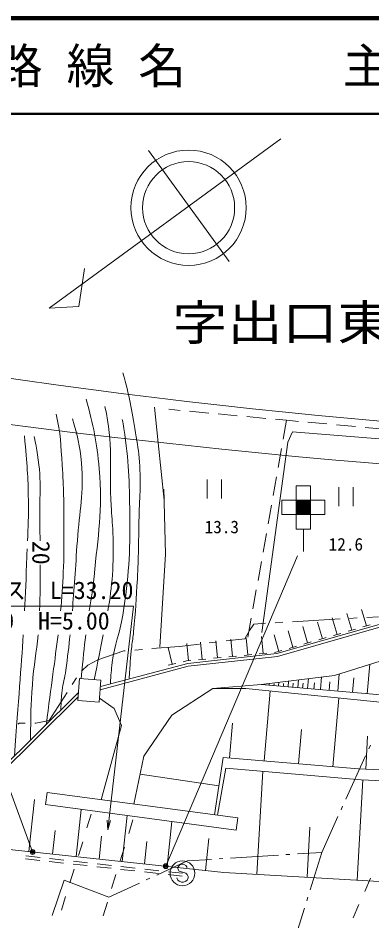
# Model space of a CAD drawing. Units: millimetres, scale not verified. Extents: x 40000 to 680000, y 20000 to 380000.
# Drawn here: x 182806 to 219797, y 285682 to 380000 of the extents above; entities that cross this region are included whole.
import ezdxf
from ezdxf.enums import TextEntityAlignment as Align

# ---------------------------------------------------------------- set-up
doc = ezdxf.new("R2010")
doc.units = ezdxf.units.MM
doc.header["$LTSCALE"] = 1000
doc.header["$PDMODE"] = 32
doc.header["$PDSIZE"] = 500
doc.linetypes.add('CHAIN', pattern=[18.5, 12, -1.5, 3.5, -1.5])
for name, color, linetype, lineweight in [('M-BGD', 7, 'Continuous', 13), ('M-BMK', 2, 'CHAIN', 13), ('M-BMK-ROW', 30, 'Continuous', 13), ('M-BMK-SRVR', 3, 'Continuous', 13), ('M-STR-HTXT', 7, 'Continuous', 13), ('M-STR-STR1', 1, 'Continuous', 13), ('M-STR-STRC', 7, 'Continuous', 13), ('M-TTL', 2, 'Continuous', 140), ('M-TTL-LINE', 7, 'Continuous', 50)]:
    doc.layers.add(name, color=color, linetype=linetype, lineweight=lineweight)
doc.layers.add('M-BMK-HTXT', color=7, linetype='Continuous')
doc.layers.add('M-TTL-TXT', color=7, linetype='Continuous')
doc.styles.add('ＭＳ ゴシック', font='')
doc.styles.get('ＭＳ ゴシック').set_extended_font_data('MS Gothic')

# ---------------------------------------------------------------- blocks, each defined once
blk = doc.blocks.new('open_arrow')
at = {"color": 0, "linetype": 'Continuous', "lineweight": -2}
blk.add_lwpolyline([(7.5, 1.25), (0, 0), (7.5, -1.25)], dxfattribs=at)

msp = doc.modelspace()

# ---------------------------------------------------------------- linework, layer by layer
at = {"layer": 'M-BGD'}
for p, q in [((198577, 339127), (199745, 339018)), ((200741, 338926), (202732, 338740)), ((203728, 338648), (205720, 338462)), ((206715, 338370), (208707, 338185)), ((209702, 338092), (210871, 337983)), ((210871, 337983), (210520, 336015)), ((210871, 337983), (212106, 337872)), ((213102, 337783), (215094, 337603)), ((216090, 337514), (218082, 337335)), ((219078, 337245), (221070, 337066)), ((208270, 315808), (210999, 335705)), ((210344, 335031), (209993, 333062)), ((209818, 332077), (209467, 330108)), ((202559, 331806), (202559, 329806)), ((204059, 331806), (204059, 329806)), ((216318, 331009), (216318, 329009)), ((217818, 331009), (217818, 329009)), ((209291, 329124), (208940, 327155)), ((208765, 326170), (208414, 324202)), ((208238, 323217), (207887, 321248)), ((207712, 320264), (207361, 318295)), ((219223, 316502), (218721, 318230)), ((207185, 317310), (206834, 315342)), ((216150, 315609), (215648, 317338)), ((217686, 316055), (217184, 317784)), ((211540, 314271), (211038, 315999)), ((213077, 314717), (212575, 316445)), ((214613, 315163), (214111, 316892)), ((218070, 316167), (217302, 315944)), ((219607, 316613), (218839, 316390)), ((205236, 313309), (205060, 315101)), ((206828, 313465), (206653, 315256)), ((208420, 313621), (208245, 315412)), ((210068, 313843), (209567, 315572)), ((214997, 315275), (214229, 315051)), ((216534, 315721), (215766, 315498)), ((198898, 312491), (198495, 314246)), ((200629, 312859), (200454, 314650)), ((202051, 312998), (201876, 314789)), ((203643, 313154), (203468, 314945)), ((211924, 314382), (211156, 314159)), ((213461, 314828), (212692, 314605)), ((204041, 313193), (203245, 313115)), ((205634, 313348), (204837, 313270)), ((207226, 313504), (206430, 313426)), ((208818, 313660), (208022, 313582)), ((209749, 313751), (209615, 313738)), ((210388, 313936), (209749, 313751)), ((199288, 312581), (198508, 312402)), ((200401, 312837), (200067, 312760)), ((200856, 312881), (200401, 312837)), ((202449, 313037), (201653, 312959)), ((219307, 309410), (219579, 312499)), ((216218, 309682), (216378, 311498)), ((208231, 310386), (203179, 309980)), ((226293, 308795), (208231, 310386)), ((208547, 310358), (208554, 310446)), ((209045, 310315), (209060, 310490)), ((209543, 310271), (209560, 310465)), ((210041, 310227), (210075, 310616)), ((210539, 310183), (210566, 310485)), ((211037, 310139), (211090, 310743)), ((211535, 310095), (211571, 310504)), ((212033, 310051), (212105, 310869)), ((212554, 310005), (212600, 310526)), ((213075, 309959), (213167, 311001)), ((213739, 309901), (213798, 310565)), ((214403, 309842), (214520, 311170)), ((215311, 309762), (215391, 310670)), ((217763, 309546), (217899, 311091)), ((173435, 294043), (189132, 309552)), ((208541, 302403), (209167, 309687)), ((173729, 293913), (189082, 309080)), ((215712, 301788), (216327, 308958)), ((204900, 302716), (205212, 306358)), ((212127, 302096), (212434, 305681)), ((219164, 301524), (219320, 304983)), ((219464, 303675), (219629, 304040)), ((217064, 298395), (219133, 302947)), ((203806, 299804), (195560, 301031)), ((207774, 290557), (208396, 301316)), ((218249, 289951), (218855, 300427)), ((183943, 292927), (184521, 298357)), ((188879, 292401), (189405, 297337)), ((216567, 297303), (216733, 297667)), ((193690, 291888), (194202, 296699)), ((214542, 292848), (216236, 296575)), ((198379, 291389), (198878, 296078)), ((213011, 290254), (213314, 295492)), ((186411, 292664), (186674, 295132)), ((191284, 292145), (191540, 294550)), ((202402, 290960), (202757, 294292)), ((196034, 291639), (196284, 293983)), ((183620, 292469), (185111, 292304)), ((210012, 292559), (205022, 292240)), ((211210, 292635), (210811, 292610)), ((214542, 292848), (212008, 292686)), ((213336, 288943), (214542, 292848)), ((183587, 292170), (185078, 292006)), ((186072, 291896), (187563, 291732)), ((186105, 292194), (187596, 292030)), ((188557, 291622), (190048, 291457)), ((188590, 291920), (190081, 291755)), ((191075, 291646), (192566, 291481)), ((200493, 291951), (197303, 290477)), ((203026, 292113), (200493, 291951)), ((204224, 292189), (203825, 292164)), ((191042, 291347), (192533, 291183)), ((193527, 291073), (195018, 290909)), ((193560, 291371), (195051, 291207)), ((196012, 290799), (197503, 290634)), ((196045, 291097), (197536, 290932)), ((198497, 290525), (199973, 290362)), ((198530, 290823), (200006, 290660)), ((187621, 289957), (186357, 286236)), ((192297, 288163), (187621, 289957)), ((195487, 289638), (192297, 288163)), ((196577, 290141), (196214, 289973)), ((212981, 287797), (213099, 288179)), ((211269, 282255), (212745, 287032))]:
    msp.add_line(p, q, dxfattribs=at)
for points in [[(197614, 314269), (198230, 324013), (198050, 330799), (198081, 329633), (197439, 335644), (197080, 339355)], [(210999, 335705), (211488, 336775), (229214, 335345)], [(191387, 309841), (200597, 312293), (209909, 313309), (221713, 316682), (231475, 328850)], [(191411, 310158), (200542, 312588), (209851, 313604), (221539, 316945), (231241, 329038)], [(208231, 310386), (215867, 311338), (222417, 313387), (226614, 315216)], [(194908, 297883), (195944, 302885), (198888, 307167), (203179, 309980), (206601, 309948), (225081, 308068)], [(191481, 298338), (193616, 306100), (192843, 307862), (191318, 308940)], [(239834, 300586), (239229, 300617), (218375, 301559), (204248, 302772), (203353, 296760)], [(239784, 299479), (239518, 299493), (218664, 300435), (204537, 301648), (203665, 296719)], [(173739, 294014), (204310, 290757), (239855, 288702), (263733, 288283), (286887, 288585), (316970, 289297), (334364, 290301), (345047, 290686)]]:
    msp.add_lwpolyline(points, dxfattribs=at)
for points in [[(189054, 308718), (191288, 308547), (191462, 310820), (189228, 310991)], [(185689, 297831), (205618, 295182), (205784, 296437), (185856, 299086)]]:
    msp.add_lwpolyline(points, close=True, dxfattribs=at)
for points, knots in [([(193757, 342936), (194477, 340541), (194650, 339136), (195082, 336673), (195290, 335488), (195405, 334821), (195498, 333621), (195684, 331220), (195486, 329863), (195445, 327455), (195405, 325098), (195403, 323776), (195275, 321422), (195158, 319266), (195094, 318058), (194889, 315908), (194831, 315295), (194758, 314956), (194687, 314345), (194537, 313054), (194524, 312623), (194422, 311030)], [0, 0, 0, 0, 1, 1, 1, 2, 2, 2, 3, 3, 3, 4, 4, 4, 5, 5, 5, 6, 6, 6, 7, 7, 7, 7]), ([(189912, 340182), (190708, 337402), (191032, 335788), (191293, 332908), (191690, 328509), (191145, 326012), (190755, 321612), (190629, 320189), (190431, 319245), (190235, 318070)], [0, 0, 0, 0, 1, 1, 1, 2, 2, 2, 3, 3, 3, 3]), ([(186782, 338638), (187277, 336599), (187266, 335397), (187417, 333305), (187593, 330846), (187586, 329461), (187605, 326995), (187634, 323323), (187514, 320717), (187260, 318070)], [0, 0, 0, 0, 1, 1, 1, 2, 2, 2, 3, 3, 3, 3]), ([(191873, 339415), (192831, 335470), (192269, 333094), (192534, 329043), (192604, 327956), (192672, 327349), (192717, 326260), (192856, 322848), (192641, 320620), (192190, 318070)], [0, 0, 0, 0, 1, 1, 1, 2, 2, 2, 3, 3, 3, 3]), ([(188510, 338139), (188968, 336364), (189308, 335368), (189448, 333541), (189692, 330360), (189223, 328569), (189004, 325386), (188805, 322509), (188672, 320318), (188481, 318070)], [0, 0, 0, 0, 1, 1, 1, 2, 2, 2, 3, 3, 3, 3]), ([(193705, 338060), (193755, 337765), (193805, 337458), (193855, 337136), (194396, 333660), (194451, 331669), (194486, 328151), (194527, 324030), (194387, 321697), (193750, 317625), (193444, 315664), (192875, 314637), (192648, 312665), (192548, 311799), (192506, 311482), (192468, 310440)], [0, 0, 0, 0, 1, 1, 1, 2, 2, 2, 3, 3, 3, 4, 4, 4, 5, 5, 5, 5]), ([(183474, 336351), (183760, 333179), (183855, 332271), (183887, 329648), (183908, 327954), (183853, 326808), (183792, 325406)], [0, 0, 0, 0, 1, 1, 1, 2, 2, 2, 2]), ([(184477, 336281), (184693, 335401), (184722, 335117), (184846, 334366), (185322, 331495), (185007, 329829), (185081, 326920), (185097, 326326), (185105, 325858), (185109, 325394)], [0, 0, 0, 0, 1, 1, 1, 2, 2, 2, 3, 3, 3, 3]), ([(183755, 324542), (183745, 324288), (183735, 324022), (183726, 323741), (183652, 321532), (183576, 319727), (183491, 318070)], [0, 0, 0, 0, 1, 1, 1, 2, 2, 2, 2]), ([(184913, 315570), (184743, 313723), (184444, 312437), (184301, 310352), (184146, 308105), (184133, 307334), (184109, 304589)], [0, 0, 0, 0, 1, 1, 1, 2, 2, 2, 2]), ([(188245, 315570), (188127, 314437), (187985, 313230), (187807, 311870), (187698, 311035), (187515, 310586), (187413, 309750), (187318, 308964), (187308, 308679), (187284, 307726)], [0, 0, 0, 0, 1, 1, 1, 2, 2, 2, 3, 3, 3, 3])]:
    msp.add_open_spline(points, degree=3, knots=knots, dxfattribs=at)
for points in [[(185114, 322894), (185117, 321095), (185124, 319770), (185059, 318070)], [(183349, 315570), (183138, 312161), (182858, 308817), (182422, 302922)], [(186986, 315570), (186682, 313048), (186272, 310210), (185767, 306228)], [(189886, 315570), (189707, 314131), (189620, 313215), (189400, 310978)], [(191708, 315570), (191436, 314225), (191120, 312710), (190773, 310872)]]:
    msp.add_open_spline(points, degree=3, dxfattribs=at)
at = {"layer": 'M-BMK'}
msp.add_arc((271265, 1142911), 865602, 256.78872, 271.72199, dxfattribs=at)
at = {"layer": 'M-BMK-ROW'}
for p, q in [((211477, 316938), (216468, 317231)), ((217467, 317290), (218265, 317337)), ((219263, 317395), (220464, 317466)), ((206500, 315155), (207002, 316007)), ((207002, 316007), (207462, 316701)), ((207462, 316701), (208682, 316773)), ((209680, 316832), (210479, 316879)), ((204557, 314929), (206500, 315155)), ((196799, 314130), (199680, 314362)), ((199680, 314362), (201776, 314606)), ((202769, 314721), (203564, 314814)), ((191161, 312948), (193873, 313894)), ((193873, 313894), (194008, 313905)), ((195005, 313985), (195802, 314049)), ((189506, 311861), (190114, 312390)), ((190114, 312390), (191161, 312948)), ((188478, 310395), (188910, 311068)), ((186058, 306622), (187938, 309553)), ((184652, 306342), (186058, 306622)), ((182810, 306227), (182913, 306329)), ((182913, 306329), (183568, 306334)), ((184568, 306341), (184652, 306342))]:
    msp.add_line(p, q, dxfattribs=at)
at = {"layer": 'M-BMK-SRVR'}
for p, q in [((210264, 367393), (186049, 349683)), ((204865, 354554), (196437, 366154)), ((189163, 349866), (189740, 353850)), ((186049, 349683), (189163, 349866))]:
    msp.add_line(p, q, dxfattribs=at)
for radius in [6020, 4816]:
    msp.add_circle((200631, 360188), radius, dxfattribs=at)
at = {"layer": 'M-STR-HTXT'}
msp.add_lwpolyline([(192174, 295202), (194886, 318558), (173636, 318558)], dxfattribs=at)
for centre, radius, start, end in [((289574, 1163239), 832675, 255.88187, 272.86392), ((283457, 1052092), 716962, 260.58894, 278.25064)]:
    msp.add_arc(centre, radius, start, end, dxfattribs=at)
at = {"layer": 'M-STR-STR1'}
for p, q in [((190007, 295395), (190453, 296827)), ((194369, 294815), (194815, 296247)), ((189115, 292531), (189561, 293963)), ((193477, 291951), (193923, 293383)), ((188223, 289666), (188669, 291098)), ((192585, 289087), (193031, 290519)), ((219038, 288761), (219634, 290138)), ((187331, 286802), (187777, 288234)), ((191693, 286222), (192139, 287654)), ((217847, 286008), (218443, 287385))]:
    msp.add_line(p, q, dxfattribs=at)
at = {"layer": 'M-STR-STRC'}
for p, q in [((211872, 331125), (213372, 331125)), ((211872, 329625), (211872, 331125)), ((213372, 331125), (213372, 329625)), ((210372, 328125), (210372, 329625)), ((210372, 329625), (211872, 329625)), ((211872, 329625), (213372, 329625)), ((211872, 328125), (211872, 329625)), ((211872, 329496), (212001, 329625)), ((211872, 329354), (212142, 329625)), ((211872, 329213), (212284, 329625)), ((211872, 329071), (212425, 329625)), ((211872, 328930), (212567, 329625)), ((211872, 328789), (212708, 329625)), ((211872, 328647), (212850, 329625)), ((211872, 328506), (212991, 329625)), ((211872, 328364), (213132, 329625)), ((211872, 328223), (213274, 329625)), ((213301, 328125), (211872, 329555)), ((213160, 328125), (211872, 329413)), ((213018, 328125), (211872, 329272)), ((211915, 328125), (213372, 329581)), ((213372, 328196), (211942, 329625)), ((212057, 328125), (213372, 329440)), ((213372, 328337), (212084, 329625)), ((212198, 328125), (213372, 329299)), ((213372, 328479), (212225, 329625)), ((213372, 328620), (212367, 329625)), ((213372, 328762), (212508, 329625)), ((213372, 328903), (212650, 329625)), ((213372, 329044), (212791, 329625)), ((213372, 329186), (212932, 329625)), ((213372, 329327), (213074, 329625)), ((213372, 329469), (213215, 329625)), ((213372, 329610), (213357, 329625)), ((213372, 329625), (214872, 329625)), ((213372, 329625), (213372, 328125)), ((214872, 329625), (214872, 328125)), ((212877, 328125), (211872, 329130)), ((212735, 328125), (211872, 328989)), ((212594, 328125), (211872, 328847)), ((212452, 328125), (211872, 328706)), ((212311, 328125), (211872, 328565)), ((212170, 328125), (211872, 328423)), ((212028, 328125), (211872, 328282)), ((212340, 328125), (213372, 329157)), ((212481, 328125), (213372, 329016)), ((212622, 328125), (213372, 328874)), ((212764, 328125), (213372, 328733)), ((212905, 328125), (213372, 328591)), ((213047, 328125), (213372, 328450)), ((213188, 328125), (213372, 328309)), ((211872, 328125), (210372, 328125)), ((211887, 328125), (211872, 328140)), ((211872, 326625), (211872, 328125)), ((213372, 328125), (211872, 328125)), ((213329, 328125), (213372, 328167)), ((214872, 328125), (213372, 328125)), ((213372, 328125), (213372, 326625)), ((213372, 326625), (211872, 326625)), ((212628, 326625), (212628, 324276)), ((212029, 323827), (198245, 291403)), ((178886, 307509), (184324, 292886)), ((199639, 291490), (199521, 291254)), ((199875, 291608), (199639, 291490)), ((200112, 291608), (199875, 291608)), ((200348, 291490), (200112, 291608)), ((200466, 291254), (200348, 291490)), ((199521, 291254), (199521, 291135)), ((199521, 291135), (199639, 290899)), ((199639, 290899), (200348, 290663)), ((200348, 290663), (200466, 290545)), ((200466, 290545), (200584, 290308)), ((199521, 289954), (199402, 290190)), ((199639, 289835), (199521, 289954)), ((199875, 289717), (199639, 289835)), ((200112, 289717), (199875, 289717)), ((200348, 289835), (200112, 289717)), ((200466, 289954), (200348, 289835)), ((200584, 290190), (200466, 289954)), ((200584, 290308), (200584, 290190))]:
    msp.add_line(p, q, dxfattribs=at)
for centre, radius in [((184324, 292886), 150), ((184324, 292886), 120), ((184324, 292886), 90), ((184324, 292886), 60), ((184324, 292886), 30), ((198245, 291403), 150), ((198245, 291403), 120), ((198245, 291403), 90), ((198245, 291403), 60), ((199993, 290663), 1300), ((198245, 291403), 30)]:
    msp.add_circle(centre, radius, dxfattribs=at)
for p in [(184324, 292886), (198245, 291403)]:
    msp.add_point(p, dxfattribs=at)
at = {"layer": 'M-TTL'}
msp.add_line((680000, 380000), (40000, 380000), dxfattribs=at)
at = {"layer": 'M-TTL-LINE'}
msp.add_line((40000, 370000), (680000, 370000), dxfattribs=at)

# ---------------------------------------------------------------- block references
at = {"layer": 'M-STR-HTXT', "xscale": 133, "yscale": 133, "rotation": 83.4}
msp.add_blockref('open_arrow', (192174, 295202), dxfattribs=at)

# ---------------------------------------------------------------- texts
at = {"layer": 'M-BGD', "style": 'ＭＳ ゴシック'}
for s, p in [('13.3', (202308, 325788)), ('12.6', (215276, 323975))]:
    msp.add_text(s, height=1320, dxfattribs=at).set_placement(p, align=Align.BOTTOM_LEFT)
msp.add_text('20', height=1833, rotation=269.513, dxfattribs=at).set_placement((183763, 325406), align=Align.BOTTOM_LEFT)
at = {"layer": 'M-BMK-HTXT', "style": 'ＭＳ ゴシック', "width": 1.15}
msp.add_text('字出口東', height=3666, dxfattribs=at).set_placement((210436, 345244), align=Align.BOTTOM_CENTER)
at = {"layer": 'M-STR-HTXT', "style": 'ＭＳ ゴシック'}
msp.add_text('ボックス\u3000L=33.20', height=1833, dxfattribs=at).set_placement((173636, 318758), align=Align.BOTTOM_LEFT)
msp.add_text('W=5.00\u3000H=5.00', height=1833, dxfattribs=at).set_placement((183651, 315570), align=Align.BOTTOM_CENTER)
at = {"layer": 'M-TTL-TXT', "style": 'ＭＳ ゴシック'}
for s, p in [('路 線 名', (180380, 375000)), ('主要地方道山口宇部線', (216734, 375000))]:
    msp.add_text(s, height=3666, dxfattribs=at).set_placement(p, align=Align.MIDDLE_LEFT)

doc.saveas('drawing.dxf')
